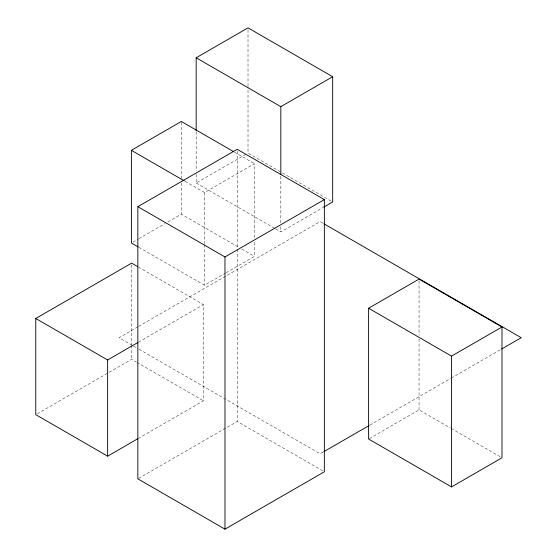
<?xml version="1.0" encoding="UTF-8"?>
<svg xmlns="http://www.w3.org/2000/svg" width="557" height="557" viewBox="0 0 557 557"><rect width="100%" height="100%" fill="white"/><g stroke="black" fill="none" stroke-linecap="round" stroke-linejoin="round"><path stroke-width="0.42" stroke-dasharray="2.79 2.09" d="M196.168 174.327L196.168 183.023L246.507 153.962M185.112 181.338L204.516 192.541L254.479 163.695L254.479 238.187M132.886 242.149L138.101 239.134M138.846 238.702L164.949 223.636M167.929 221.909L181.352 214.16L238.807 247.336M275.583 228.871L280.832 231.9L322.907 207.608M138.853 247.315L204.516 285.226L225.397 273.167M226.142 272.742L254.479 256.38L254.479 241.654M137.885 326.834L119.059 337.702L132.615 345.528M138.637 326.395L320.15 221.602L323.157 223.343M138.331 342.242L203.479 304.63L203.479 400.81L138.331 438.422M37.263 413.788L131.612 359.321L136.103 361.911M138.596 478.414L237.219 421.475L322.844 470.909M323.157 452.061L320.15 453.802L138.637 349.009M369.855 425.102L450.439 378.579M451.191 378.14L500.903 349.441M369.354 438.596L419.052 409.903L450.432 428.02M331.171 201.105L248.011 153.091L248.011 86.989M234.33 152.061L254.479 163.695M196.168 183.023L274.838 228.44M241.794 249.056L254.479 256.38M451.184 428.451L500.492 456.921M138.352 267.026L203.479 304.63M133.367 345.967L137.885 348.578M136.848 362.342L203.479 400.81M419.052 280.846L419.052 335.411M419.052 338.879L419.052 409.903M280.832 176.235L280.832 223.204M280.832 226.685L280.832 231.9M248.011 29.591L248.011 86.119M237.219 151.038L237.219 248.429M237.219 249.299L237.219 421.475M204.516 192.541L204.516 243.646M204.516 244.509L204.516 285.226M196.168 131.71L196.168 170.846M181.352 122.345L181.352 178.644M181.352 182.981L181.352 214.16M131.612 264.874L131.612 344.588M131.612 345.451L131.612 359.321"/><path stroke-width="0.84" d="M196.168 130.839L196.168 57.782L248.011 27.85L332.675 76.727L332.675 201.968L323.659 207.176M138.108 246.883L131.389 243.005L131.389 150.32L181.352 121.475L233.585 151.629M196.168 57.782L280.832 106.659L332.675 76.727M137.844 206.675L237.219 149.297L324.348 199.601L324.348 471.772L224.972 529.15L137.844 478.846L137.844 206.675L224.972 256.972L324.348 199.601M137.586 438.853L107.633 456.148L35.766 414.659L35.766 318.479L131.612 263.141L137.6 266.594M35.766 318.479L107.633 359.968L137.586 342.673M368.602 308.244L419.052 279.113L501.989 327.001L501.989 457.784L451.539 486.915L368.602 439.027L368.602 308.244L451.539 356.125L501.989 327.001M323.909 451.63L369.103 425.541M501.655 349.009L521.234 337.702L323.909 223.782M131.389 150.32L184.367 180.907M451.539 356.125L451.539 486.915M280.832 106.659L280.832 174.501M224.972 256.972L224.972 529.15M107.633 359.968L107.633 456.148"/></g></svg>
